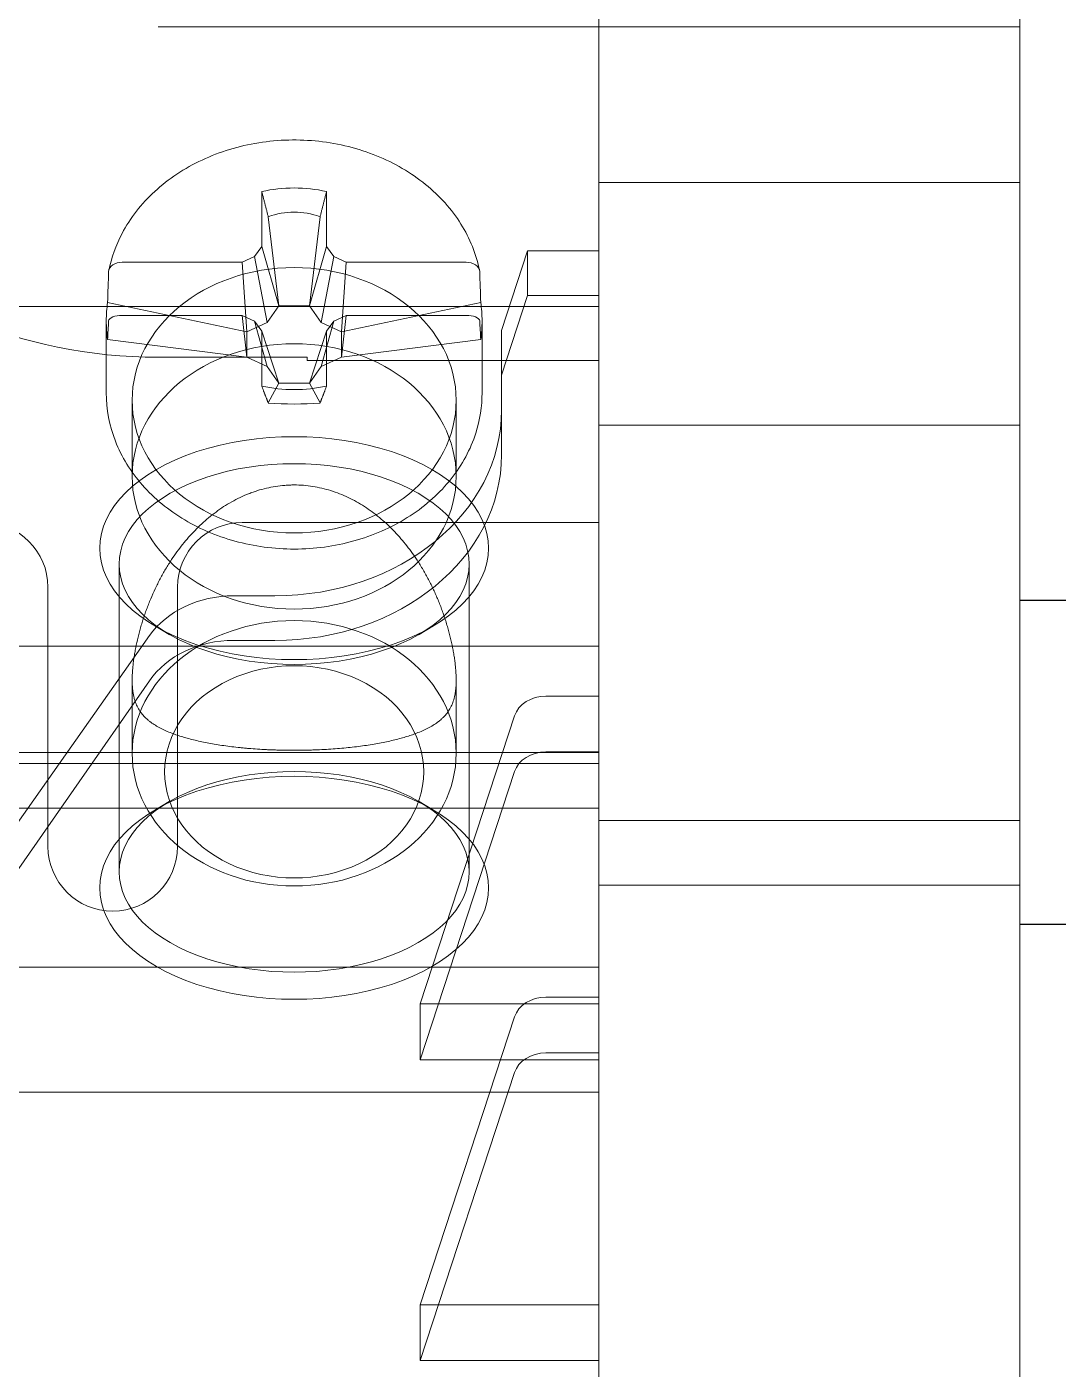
# Model space of a CAD drawing. Header units: millimetres. Extents: x 42151 to 59780, y 37376 to 44547.
# Drawn here: x 47705.78 to 47721.7, y 42990.3 to 43011.02 of the extents above; entities that cross this region are included whole.
import ezdxf

# ---------------------------------------------------------------- set-up
doc = ezdxf.new("R2010")
doc.units = ezdxf.units.MM
doc.set_wipeout_variables(frame=1)
doc.layers.add('! NO PLOT !', color=7, linetype='Continuous', true_color=0xff75dd, plot=False)
doc.layers.add('000-PI-Oprema', color=30, linetype='Continuous', lineweight=5)
doc.layers.add('004-PI-DIN Šina', color=3, linetype='Continuous')

# ---------------------------------------------------------------- blocks, each defined once
blk = doc.blocks.new('*U134')
at = {"layer": '004-PI-DIN Šina'}
blk.add_lwpolyline([(610, -17.5), (610, 17.5), (0, 17.5), (0, -17.5)], close=True, dxfattribs=at)
blk.add_lwpolyline([(0, -12.5), (610, -12.5)], dxfattribs=at)
blk = doc.blocks.new('Shrack distriblock 125A')
blk.add_wipeout([(50953.151, 45336.978), (51024.151, 45336.978), (51024.151, 45240.978), (51017.651, 45240.978), (51017.651, 45241.478), (50959.651, 45241.478), (50959.651, 45240.978), (50953.151, 45240.978), (50953.151, 45241.478)]).dxf.layer = '! NO PLOT !'
at = {"layer": '000-PI-Oprema'}
for p, q in [((51017.651, 45307.148), (51017.651, 45272.808)), ((51017.651, 45307.148), (51017.651, 45272.808)), ((51024.151, 45272.808), (51024.151, 45307.148)), ((51024.151, 45272.808), (51024.151, 45307.148)), ((51017.651, 45286.328), (51010.851, 45286.328)), ((51017.651, 45286.328), (51010.851, 45286.328)), ((51024.151, 45286.328), (51017.651, 45286.328)), ((51024.151, 45286.328), (51017.651, 45286.328)), ((51012.451, 45283.787), (51012.451, 45282.94)), ((51012.451, 45283.787), (51012.451, 45282.94)), ((51013.451, 45282.94), (51013.451, 45283.787)), ((51013.451, 45282.94), (51013.451, 45283.787)), ((51024.151, 45283.928), (51017.651, 45283.928)), ((51024.151, 45283.928), (51017.651, 45283.928)), ((51012.716, 45282.022), (51012.551, 45283.397)), ((51012.716, 45282.022), (51012.551, 45283.397)), ((51013.351, 45283.397), (51013.187, 45282.022)), ((51013.351, 45283.397), (51013.187, 45282.022)), ((51012.341, 45282.785), (51012.151, 45282.695)), ((51012.341, 45282.785), (51012.151, 45282.695)), ((51012.451, 45282.94), (51012.341, 45282.785)), ((51012.451, 45282.94), (51012.341, 45282.785)), ((51012.535, 45281.766), (51012.341, 45282.785)), ((51012.535, 45281.766), (51012.341, 45282.785)), ((51012.716, 45282.022), (51012.451, 45282.94)), ((51012.716, 45282.022), (51012.451, 45282.94)), ((51013.187, 45282.022), (51013.451, 45282.94)), ((51013.187, 45282.022), (51013.451, 45282.94)), ((51013.561, 45282.785), (51013.367, 45281.766)), ((51013.561, 45282.785), (51013.367, 45281.766)), ((51013.561, 45282.785), (51013.451, 45282.94)), ((51013.561, 45282.785), (51013.451, 45282.94)), ((51013.751, 45282.695), (51013.561, 45282.785)), ((51013.751, 45282.695), (51013.561, 45282.785)), ((51016.151, 45281.641), (51016.553, 45282.87)), ((51016.151, 45281.641), (51016.553, 45282.87)), ((51016.553, 45282.87), (51017.651, 45282.87)), ((51016.553, 45282.87), (51016.553, 45282.182)), ((51016.553, 45282.87), (51017.651, 45282.87)), ((51016.553, 45282.87), (51016.553, 45282.182)), ((51012.151, 45282.695), (51010.298, 45282.695)), ((51012.151, 45282.695), (51010.298, 45282.695)), ((51012.222, 45281.618), (51012.151, 45282.695)), ((51012.222, 45281.618), (51012.151, 45282.695)), ((51013.751, 45282.695), (51013.68, 45281.618)), ((51013.751, 45282.695), (51013.68, 45281.618)), ((51015.604, 45282.695), (51013.751, 45282.695)), ((51015.604, 45282.695), (51013.751, 45282.695)), ((51016.151, 45280.953), (51016.553, 45282.182)), ((51016.151, 45280.953), (51016.553, 45282.182)), ((51016.553, 45282.182), (51017.651, 45282.182)), ((51016.553, 45282.182), (51017.651, 45282.182)), ((50959.651, 45282.01), (51017.651, 45282.01)), ((50959.651, 45282.01), (51017.651, 45282.01)), ((51010.072, 45282.072), (51012.222, 45281.618)), ((51010.072, 45282.072), (51012.222, 45281.618)), ((51012.716, 45282.022), (51012.535, 45281.766)), ((51012.716, 45282.022), (51012.535, 45281.766)), ((51012.716, 45282.022), (51013.187, 45282.022)), ((51012.716, 45282.022), (51013.187, 45282.022)), ((51013.367, 45281.766), (51013.187, 45282.022)), ((51013.367, 45281.766), (51013.187, 45282.022)), ((51013.68, 45281.618), (51015.83, 45282.072)), ((51013.68, 45281.618), (51015.83, 45282.072)), ((51010.051, 45280.679), (51010.051, 45281.791)), ((51010.051, 45280.679), (51010.051, 45281.791)), ((51010.298, 45281.875), (51012.151, 45281.875)), ((51010.298, 45281.875), (51012.151, 45281.875)), ((51012.151, 45281.875), (51012.222, 45281.232)), ((51012.151, 45281.875), (51012.341, 45281.785)), ((51012.151, 45281.875), (51012.222, 45281.232)), ((51012.151, 45281.875), (51012.341, 45281.785)), ((51012.535, 45281.766), (51012.222, 45281.618)), ((51012.535, 45281.766), (51012.222, 45281.618)), ((51012.341, 45281.785), (51012.451, 45281.63)), ((51012.341, 45281.785), (51012.535, 45281.084)), ((51012.341, 45281.785), (51012.451, 45281.63)), ((51012.341, 45281.785), (51012.535, 45281.084)), ((51013.367, 45281.084), (51013.561, 45281.785)), ((51013.367, 45281.084), (51013.561, 45281.785)), ((51013.68, 45281.618), (51013.367, 45281.766)), ((51013.68, 45281.618), (51013.367, 45281.766)), ((51013.451, 45281.63), (51013.561, 45281.785)), ((51013.451, 45281.63), (51013.561, 45281.785)), ((51013.561, 45281.785), (51013.751, 45281.875)), ((51013.561, 45281.785), (51013.751, 45281.875)), ((51013.68, 45281.232), (51013.751, 45281.875)), ((51013.68, 45281.232), (51013.751, 45281.875)), ((51013.751, 45281.875), (51015.604, 45281.875)), ((51013.751, 45281.875), (51015.604, 45281.875)), ((51015.851, 45280.679), (51015.851, 45281.791)), ((51015.851, 45280.679), (51015.851, 45281.791)), ((51012.222, 45281.232), (51012.222, 45281.618)), ((51012.222, 45281.232), (51012.222, 45281.618)), ((51012.451, 45281.63), (51012.451, 45280.783)), ((51012.451, 45281.63), (51012.716, 45280.827)), ((51012.451, 45281.63), (51012.451, 45280.783)), ((51012.451, 45281.63), (51012.716, 45280.827)), ((51013.187, 45280.827), (51013.451, 45281.63)), ((51013.187, 45280.827), (51013.451, 45281.63)), ((51013.451, 45280.783), (51013.451, 45281.63)), ((51013.451, 45280.783), (51013.451, 45281.63)), ((51013.68, 45281.618), (51013.68, 45281.232)), ((51013.68, 45281.618), (51013.68, 45281.232)), ((51016.151, 45280.413), (51016.151, 45281.641)), ((51016.151, 45280.413), (51016.151, 45281.641)), ((51012.222, 45281.232), (51010.072, 45281.503)), ((51012.222, 45281.232), (51010.072, 45281.503)), ((51015.83, 45281.503), (51013.68, 45281.232)), ((51015.83, 45281.503), (51013.68, 45281.232)), ((51010.851, 45281.228), (51013.151, 45281.228)), ((51010.851, 45281.228), (51013.151, 45281.228)), ((51012.222, 45281.232), (51012.535, 45281.084)), ((51012.222, 45281.232), (51012.535, 45281.084)), ((51013.151, 45281.228), (51013.151, 45281.178)), ((51013.151, 45281.228), (51013.151, 45281.178)), ((51013.151, 45281.178), (51017.651, 45281.178)), ((51013.151, 45281.178), (51017.651, 45281.178)), ((51013.367, 45281.084), (51013.68, 45281.232)), ((51013.367, 45281.084), (51013.68, 45281.232)), ((51012.535, 45281.084), (51012.716, 45280.827)), ((51012.535, 45281.084), (51012.716, 45280.827)), ((51013.187, 45280.827), (51013.367, 45281.084)), ((51013.187, 45280.827), (51013.367, 45281.084)), ((51012.551, 45280.522), (51012.716, 45280.827)), ((51012.551, 45280.522), (51012.716, 45280.827)), ((51013.187, 45280.827), (51012.716, 45280.827)), ((51013.187, 45280.827), (51012.716, 45280.827)), ((51013.187, 45280.827), (51013.351, 45280.522)), ((51013.187, 45280.827), (51013.351, 45280.522)), ((51010.451, 45280.564), (51010.451, 45279.388)), ((51010.451, 45280.564), (51010.451, 45279.388)), ((51015.451, 45280.564), (51015.451, 45279.388)), ((51015.451, 45280.564), (51015.451, 45279.388)), ((51016.151, 45279.724), (51016.151, 45280.413)), ((51016.151, 45279.724), (51016.151, 45280.413)), ((51024.151, 45280.178), (51017.651, 45280.178)), ((51024.151, 45280.178), (51017.651, 45280.178)), ((51012.151, 45278.678), (51017.651, 45278.678)), ((51012.151, 45278.678), (51017.651, 45278.678)), ((51010.251, 45278.036), (51010.251, 45273.285)), ((51010.251, 45278.036), (51010.251, 45273.285)), ((51015.651, 45278.036), (51015.651, 45273.285)), ((51015.651, 45278.036), (51015.651, 45273.285)), ((51009.151, 45277.678), (51009.151, 45273.678)), ((51009.151, 45277.678), (51009.151, 45273.678)), ((51011.151, 45273.678), (51011.151, 45277.678)), ((51011.151, 45273.678), (51011.151, 45277.678)), ((51012.017, 45277.546), (51012.651, 45277.546)), ((51012.017, 45277.546), (51012.651, 45277.546)), ((51011.023, 45276.951), (51010.809, 45277.077)), ((51011.023, 45276.951), (51010.809, 45277.077)), ((51014.879, 45276.951), (51015.093, 45277.077)), ((51014.879, 45276.951), (51015.093, 45277.077)), ((50959.651, 45276.767), (51017.651, 45276.767)), ((50959.651, 45276.767), (51017.651, 45276.767)), ((51008.235, 45273.409), (51010.718, 45276.931)), ((51008.235, 45273.409), (51010.718, 45276.931)), ((51012.017, 45276.857), (51012.651, 45276.857)), ((51012.017, 45276.857), (51012.651, 45276.857)), ((51008.235, 45272.67), (51010.718, 45276.235)), ((51008.235, 45272.67), (51010.718, 45276.235)), ((51010.451, 45276.245), (51010.451, 45275.115)), ((51010.451, 45276.245), (51010.451, 45275.115)), ((51015.451, 45276.245), (51015.451, 45275.115)), ((51015.451, 45276.245), (51015.451, 45275.115)), ((51017.651, 45275.997), (51016.835, 45275.997)), ((51017.651, 45275.997), (51016.835, 45275.997)), ((51016.352, 45275.693), (51014.897, 45271.246)), ((51016.352, 45275.693), (51014.897, 45271.246)), ((51017.651, 45275.127), (50959.651, 45275.127)), ((51017.651, 45275.127), (50959.651, 45275.127)), ((51010.451, 45275.115), (51010.451, 45275.115)), ((51010.451, 45275.115), (51010.451, 45275.115)), ((51010.451, 45275.115), (51010.451, 45275.115)), ((51010.451, 45275.115), (51010.451, 45275.115)), ((51015.451, 45275.115), (51015.451, 45275.115)), ((51015.451, 45275.115), (51015.451, 45275.115)), ((51015.451, 45275.115), (51015.451, 45275.115)), ((51015.451, 45275.115), (51015.451, 45275.115)), ((51017.651, 45275.137), (51016.835, 45275.137)), ((51017.651, 45275.137), (51016.835, 45275.137)), ((51017.651, 45274.955), (50959.651, 45274.955)), ((51017.651, 45274.955), (50959.651, 45274.955)), ((51016.352, 45274.833), (51014.897, 45270.386)), ((51016.352, 45274.833), (51014.897, 45270.386)), ((50959.651, 45274.266), (51017.651, 45274.266)), ((50959.651, 45274.266), (51017.651, 45274.266)), ((51011.023, 45274.369), (51010.809, 45274.244)), ((51011.023, 45274.369), (51010.809, 45274.244)), ((51014.879, 45274.369), (51015.093, 45274.244)), ((51014.879, 45274.369), (51015.093, 45274.244)), ((51024.151, 45274.078), (51017.651, 45274.078)), ((51024.151, 45274.078), (51017.651, 45274.078)), ((51024.151, 45273.078), (51017.651, 45273.078)), ((51024.151, 45273.078), (51017.651, 45273.078)), ((51017.651, 45271.509), (51017.651, 45272.808)), ((51017.651, 45271.509), (51017.651, 45272.808)), ((51024.151, 45270.21), (51024.151, 45272.808)), ((51024.151, 45270.21), (51024.151, 45272.808)), ((50991.201, 45271.812), (51017.651, 45271.812)), ((50991.201, 45271.812), (51017.651, 45271.812)), ((51017.651, 45271.509), (51017.651, 45271.076)), ((51017.651, 45271.509), (51017.651, 45271.076)), ((51017.651, 45271.246), (51014.897, 45271.246)), ((51014.897, 45271.246), (51014.897, 45270.386)), ((51017.651, 45271.246), (51014.897, 45271.246)), ((51014.897, 45271.246), (51014.897, 45270.386)), ((51016.835, 45271.351), (51017.651, 45271.351)), ((51016.835, 45271.351), (51017.651, 45271.351)), ((51016.352, 45271.047), (51014.897, 45266.6)), ((51016.352, 45271.047), (51014.897, 45266.6)), ((51017.651, 45271.076), (51017.651, 45268.478)), ((51017.651, 45271.076), (51017.651, 45268.478)), ((51014.897, 45270.386), (51017.651, 45270.386)), ((51014.897, 45270.386), (51017.651, 45270.386)), ((51016.835, 45270.491), (51017.651, 45270.491)), ((51016.835, 45270.491), (51017.651, 45270.491)), ((51014.897, 45265.74), (51016.352, 45270.187)), ((51014.897, 45265.74), (51016.352, 45270.187)), ((51024.151, 45269.777), (51024.151, 45270.21)), ((51024.151, 45269.777), (51024.151, 45270.21)), ((51017.651, 45269.884), (50959.651, 45269.884)), ((51017.651, 45269.884), (50959.651, 45269.884)), ((51024.151, 45269.777), (51024.151, 45268.478)), ((51024.151, 45269.777), (51024.151, 45268.478)), ((51017.651, 45268.478), (51017.651, 45265.478)), ((51017.651, 45268.478), (51017.651, 45265.478)), ((51024.151, 45265.478), (51024.151, 45268.478)), ((51024.151, 45265.478), (51024.151, 45268.478)), ((51017.651, 45266.6), (51014.897, 45266.6)), ((51014.897, 45266.6), (51014.897, 45265.74)), ((51017.651, 45266.6), (51014.897, 45266.6)), ((51014.897, 45266.6), (51014.897, 45265.74)), ((51014.897, 45265.74), (51017.651, 45265.74)), ((51014.897, 45265.74), (51017.651, 45265.74))]:
    blk.add_line(p, q, dxfattribs=at)
for centre, radius, start, end in [((51010.851, 45288.928), 7.7, 90, 270), ((51010.851, 45288.928), 7.7, 90, 270), ((51008.151, 45277.678), 1, 0, 90), ((51008.151, 45277.678), 1, 0, 90), ((51012.151, 45277.678), 1, 90, 180), ((51012.151, 45277.678), 1, 90, 180), ((51010.151, 45273.678), 1, 180, 0), ((51010.151, 45273.678), 1, 180, 0)]:
    blk.add_arc(centre, radius, start, end, dxfattribs=at)
for centre, major_axis, ratio, start_param, end_param in [((51012.951, 45282.285), (-1.9, 0), 0.819152, -1.83709, -1.304502), ((51012.951, 45282.285), (-1.9, 0), 0.819152, -1.83709, -1.304502), ((51010.292, 45282.551), (-0.204, -0.007), 0.70453, -1.622504, -0.05384), ((51010.292, 45282.551), (-0.204, -0.007), 0.70453, -1.622504, -0.05384), ((51015.61, 45282.551), (0.204, -0.007), 0.70453, 0.05384, 1.622504), ((51015.61, 45282.551), (0.204, -0.007), 0.70453, 0.05384, 1.622504), ((51012.951, 45280.659), (0, 7.058), 0.410887, 1.409849, 1.45085), ((51012.951, 45280.659), (0, 7.058), 0.410887, 1.409849, 1.45085), ((51012.951, 45280.659), (0, 7.058), 0.410887, -1.45085, -1.409849), ((51012.951, 45280.659), (0, 7.058), 0.410887, -1.45085, -1.409849), ((51012.951, 45282.285), (1.9, 0), 0.819152, -1.83709, -1.304502), ((51012.951, 45282.285), (1.9, 0), 0.819152, -1.83709, -1.304502), ((51012.651, 45280.413), (3.5, 0), 0.819152, -1.570796, 0), ((51012.651, 45280.413), (3.5, 0), 0.819152, -1.570796, 0), ((51012.951, 45278.281), (3, 0), 0.573576, 0, 3.141593), ((51012.951, 45278.281), (3, 0), 0.573576, 0, 3.141593), ((51012.651, 45279.724), (3.5, 0), 0.819152, -1.570796, 0), ((51012.651, 45279.724), (3.5, 0), 0.819152, -1.570796, 0), ((51012.951, 45278.036), (2.7, 0), 0.573576, 0, 3.141593), ((51012.951, 45278.036), (2.7, 0), 0.573576, 0, 3.141593), ((51012.951, 45278.281), (-3, 0), 0.573576, 0, 3.141593), ((51012.951, 45278.281), (-3, 0), 0.573576, 0, 3.141593), ((51012.951, 45278.036), (-2.7, 0), 0.573576, 0, 3.141593), ((51012.951, 45278.036), (-2.7, 0), 0.573576, 0, 3.141593), ((51012.951, 45273.039), (3, 0), 0.573576, 0, 3.141593), ((51012.951, 45273.039), (3, 0), 0.573576, 0, 3.141593), ((51012.951, 45273.285), (2.7, 0), 0.573576, 0, 3.141593), ((51012.951, 45273.285), (2.7, 0), 0.573576, 0, 3.141593), ((51012.951, 45273.285), (-2.7, 0), 0.573576, 0, 3.141593), ((51012.951, 45273.285), (-2.7, 0), 0.573576, 0, 3.141593), ((51012.951, 45273.039), (-3, 0), 0.573576, 0, 3.141593), ((51012.951, 45273.039), (-3, 0), 0.573576, 0, 3.141593)]:
    blk.add_ellipse(centre, major_axis=major_axis, ratio=ratio, start_param=start_param, end_param=end_param, dxfattribs=at)
at = {"layer": '000-PI-Oprema', "extrusion": (0, 0, -1)}
for centre, major_axis, ratio, start_param, end_param in [((51012.951, 45281.379), (0, -2.09), 0.736297, 2.878619, 3.404567), ((51012.951, 45281.379), (0, -2.09), 0.736297, 2.878619, 3.404567), ((51012.951, 45280.659), (0, 11.809), 0.245576, -1.45085, -1.409849), ((51012.951, 45280.659), (0, 11.809), 0.245576, -1.45085, -1.409849), ((51012.951, 45280.564), (-2.5, 0), 0.819152, -1.570796, 1.570796), ((51012.951, 45280.564), (-2.5, 0), 0.819152, -1.570796, 1.570796), ((51012.951, 45280.564), (2.5, 0), 0.819152, -1.570796, 1.570796), ((51012.951, 45280.564), (2.5, 0), 0.819152, -1.570796, 1.570796), ((51012.951, 45280.659), (0, 11.809), 0.245576, 1.409849, 1.45085), ((51012.951, 45280.659), (0, 11.809), 0.245576, 1.409849, 1.45085), ((51012.951, 45281.302), (-2.744, 1.231), 0.761539, -0.329093, -0.209146), ((51012.951, 45281.302), (-2.744, 1.231), 0.761539, -0.329093, -0.209146), ((51012.951, 45281.302), (-2.744, -1.231), 0.761539, 3.350739, 3.470685), ((51012.951, 45281.302), (-2.744, -1.231), 0.761539, 3.350739, 3.470685), ((51012.951, 45281.302), (-2.744, 1.231), 0.761539, -0.449039, -0.329093), ((51012.951, 45281.302), (-2.744, 1.231), 0.761539, -0.449039, -0.329093), ((51010.292, 45281.789), (0.204, 0.003), 0.4213, -3.107899, -1.539235), ((51010.292, 45281.789), (0.204, 0.003), 0.4213, -3.107899, -1.539235), ((51015.61, 45281.789), (-0.204, 0.003), 0.4213, -4.74395, -3.175286), ((51015.61, 45281.789), (-0.204, 0.003), 0.4213, -4.74395, -3.175286), ((51012.951, 45281.302), (-2.744, -1.231), 0.761539, -2.8125, -2.692553), ((51012.951, 45281.302), (-2.744, -1.231), 0.761539, -2.8125, -2.692553), ((51012.951, 45279.388), (-2.5, 0), 0.819152, -1.570796, 1.570796), ((51012.951, 45279.388), (-2.5, 0), 0.819152, -1.570796, 1.570796), ((51012.951, 45279.388), (2.5, 0), 0.819152, -1.570796, 1.570796), ((51012.951, 45279.388), (2.5, 0), 0.819152, -1.570796, 1.570796), ((51012.951, 45280.97), (-1.539, 0), 0.301619, -1.83377, -1.307822), ((51012.951, 45280.97), (-1.539, 0), 0.301619, -1.83377, -1.307822), ((51012.017, 45276.317), (1.5, 0), 0.819152, -2.617994, -1.570796), ((51012.017, 45276.317), (1.5, 0), 0.819152, -2.617994, -1.570796), ((51012.951, 45275.115), (-2.5, 0), 0.819152, 0, 1.570796), ((51012.951, 45275.115), (-2.5, 0), 0.819152, 0, 1.570796), ((51012.951, 45275.115), (2.5, 0), 0.819152, -1.570796, 0), ((51012.951, 45275.115), (2.5, 0), 0.819152, -1.570796, 0), ((51012.017, 45275.614), (1.5, 0), 0.829164, -2.617994, -1.570796), ((51012.017, 45275.614), (1.5, 0), 0.829164, -2.617994, -1.570796), ((51012.951, 45274.829), (-2, 0), 0.819152, 0, 3.141593), ((51012.951, 45274.829), (-2, 0), 0.819152, 0, 3.141593), ((51016.835, 45275.587), (-0.5, 0), 0.819152, 0.261799, 1.570796), ((51016.835, 45275.587), (-0.5, 0), 0.819152, 0.261799, 1.570796), ((51012.951, 45275.115), (-2.5, 0), 0.819152, -1.570796, 0), ((51012.951, 45275.115), (-2.5, 0), 0.819152, -1.570796, 0), ((51012.951, 45275.115), (2.5, 0), 0.819152, 0, 1.570796), ((51012.951, 45275.115), (2.5, 0), 0.819152, 0, 1.570796), ((51016.835, 45274.727), (-0.5, 0), 0.819152, 0.261799, 1.570796), ((51016.835, 45274.727), (-0.5, 0), 0.819152, 0.261799, 1.570796), ((51012.951, 45274.829), (2, 0), 0.819152, 0, 3.141593), ((51012.951, 45274.829), (2, 0), 0.819152, 0, 3.141593), ((51016.835, 45270.941), (-0.5, 0), 0.819152, 0.261799, 1.570796), ((51016.835, 45270.941), (-0.5, 0), 0.819152, 0.261799, 1.570796), ((51016.835, 45270.081), (-0.5, 0), 0.819152, 0.261799, 1.570796), ((51016.835, 45270.081), (-0.5, 0), 0.819152, 0.261799, 1.570796)]:
    blk.add_ellipse(centre, major_axis=major_axis, ratio=ratio, start_param=start_param, end_param=end_param, dxfattribs=at)
at = {"layer": '000-PI-Oprema'}
for points, knots in [([(51015.812, 45282.567), (51015.761, 45282.818), (51015.664, 45283.061), (51015.382, 45283.512), (51015.196, 45283.719), (51014.755, 45284.077), (51014.499, 45284.226), (51013.942, 45284.452), (51013.641, 45284.527), (51013.024, 45284.595), (51012.709, 45284.588), (51012.098, 45284.49), (51011.802, 45284.4), (51011.258, 45284.146), (51011.01, 45283.982), (51010.592, 45283.598), (51010.42, 45283.377), (51010.199, 45282.956), (51010.13, 45282.764), (51010.09, 45282.567)], [0.162405, 0.162405, 0.162405, 0.162405, 0.4733, 0.4733, 0.789855, 0.789855, 1.112049, 1.112049, 1.43711, 1.43711, 1.763061, 1.763061, 2.088939, 2.088939, 2.413664, 2.413664, 2.734966, 2.734966, 2.979187, 2.979187, 2.979187, 2.979187]), ([(51015.812, 45282.567), (51015.761, 45282.818), (51015.664, 45283.061), (51015.382, 45283.512), (51015.196, 45283.719), (51014.755, 45284.077), (51014.499, 45284.226), (51013.942, 45284.452), (51013.641, 45284.527), (51013.024, 45284.595), (51012.709, 45284.588), (51012.098, 45284.49), (51011.802, 45284.4), (51011.258, 45284.146), (51011.01, 45283.982), (51010.592, 45283.598), (51010.42, 45283.377), (51010.199, 45282.956), (51010.13, 45282.764), (51010.09, 45282.567)], [0.162405, 0.162405, 0.162405, 0.162405, 0.4733, 0.4733, 0.789855, 0.789855, 1.112049, 1.112049, 1.43711, 1.43711, 1.763061, 1.763061, 2.088939, 2.088939, 2.413664, 2.413664, 2.734966, 2.734966, 2.979187, 2.979187, 2.979187, 2.979187]), ([(51010.051, 45280.679), (51010.051, 45280.425), (51010.1, 45280.172), (51010.288, 45279.689), (51010.429, 45279.46), (51010.791, 45279.048), (51011.013, 45278.866), (51011.515, 45278.567), (51011.797, 45278.451), (51012.39, 45278.299), (51012.701, 45278.262), (51013.323, 45278.273), (51013.634, 45278.321), (51014.22, 45278.495), (51014.497, 45278.621), (51014.988, 45278.942), (51015.202, 45279.135), (51015.544, 45279.568), (51015.674, 45279.807), (51015.818, 45280.26), (51015.851, 45280.47), (51015.851, 45280.679)], [3.141593, 3.141593, 3.141593, 3.141593, 3.451487, 3.451487, 3.764712, 3.764712, 4.084243, 4.084243, 4.408137, 4.408137, 4.733785, 4.733785, 5.059799, 5.059799, 5.385318, 5.385318, 5.708784, 5.708784, 6.027392, 6.027392, 6.283185, 6.283185, 6.283185, 6.283185]), ([(51010.051, 45280.679), (51010.051, 45280.425), (51010.1, 45280.172), (51010.288, 45279.689), (51010.429, 45279.46), (51010.791, 45279.048), (51011.013, 45278.866), (51011.515, 45278.567), (51011.797, 45278.451), (51012.39, 45278.299), (51012.701, 45278.262), (51013.323, 45278.273), (51013.634, 45278.321), (51014.22, 45278.495), (51014.497, 45278.621), (51014.988, 45278.942), (51015.202, 45279.135), (51015.544, 45279.568), (51015.674, 45279.807), (51015.818, 45280.26), (51015.851, 45280.47), (51015.851, 45280.679)], [3.141593, 3.141593, 3.141593, 3.141593, 3.451487, 3.451487, 3.764712, 3.764712, 4.084243, 4.084243, 4.408137, 4.408137, 4.733785, 4.733785, 5.059799, 5.059799, 5.385318, 5.385318, 5.708784, 5.708784, 6.027392, 6.027392, 6.283185, 6.283185, 6.283185, 6.283185]), ([(51012.951, 45275.161), (51012.927, 45275.161), (51012.903, 45275.161), (51012.879, 45275.161), (51012.855, 45275.161), (51012.831, 45275.162), (51012.807, 45275.162), (51012.783, 45275.163), (51012.759, 45275.163), (51012.736, 45275.164), (51012.712, 45275.164), (51012.688, 45275.165), (51012.664, 45275.166), (51012.641, 45275.167), (51012.617, 45275.167), (51012.594, 45275.168), (51012.57, 45275.169), (51012.547, 45275.17), (51012.523, 45275.172), (51012.477, 45275.174), (51012.43, 45275.177), (51012.385, 45275.18), (51012.339, 45275.183), (51012.293, 45275.186), (51012.249, 45275.19), (51012.227, 45275.192), (51012.205, 45275.194), (51012.183, 45275.196), (51012.161, 45275.198), (51012.139, 45275.2), (51012.117, 45275.203), (51012.074, 45275.207), (51012.031, 45275.212), (51011.99, 45275.217), (51011.948, 45275.222), (51011.907, 45275.228), (51011.866, 45275.233), (51011.826, 45275.239), (51011.786, 45275.245), (51011.748, 45275.252), (51011.709, 45275.258), (51011.671, 45275.264), (51011.634, 45275.271), (51011.561, 45275.285), (51011.491, 45275.3), (51011.424, 45275.316), (51011.39, 45275.324), (51011.358, 45275.332), (51011.326, 45275.341), (51011.294, 45275.349), (51011.263, 45275.358), (51011.233, 45275.367), (51011.203, 45275.376), (51011.174, 45275.386), (51011.145, 45275.395), (51011.117, 45275.405), (51011.09, 45275.415), (51011.063, 45275.425), (51011.031, 45275.437), (51011.001, 45275.45), (51010.971, 45275.463), (51010.942, 45275.476), (51010.914, 45275.489), (51010.887, 45275.503), (51010.86, 45275.517), (51010.834, 45275.532), (51010.81, 45275.547), (51010.785, 45275.562), (51010.761, 45275.578), (51010.739, 45275.594), (51010.728, 45275.602), (51010.717, 45275.611), (51010.706, 45275.619), (51010.696, 45275.628), (51010.685, 45275.637), (51010.675, 45275.646), (51010.665, 45275.655), (51010.656, 45275.664), (51010.646, 45275.674), (51010.637, 45275.683), (51010.628, 45275.693), (51010.619, 45275.703), (51010.61, 45275.713), (51010.602, 45275.723), (51010.593, 45275.734), (51010.585, 45275.744), (51010.577, 45275.755), (51010.57, 45275.767), (51010.562, 45275.778), (51010.555, 45275.79), (51010.548, 45275.802), (51010.541, 45275.814), (51010.534, 45275.827), (51010.528, 45275.84), (51010.522, 45275.852), (51010.516, 45275.865), (51010.511, 45275.878), (51010.505, 45275.891), (51010.5, 45275.905), (51010.496, 45275.919), (51010.491, 45275.933), (51010.487, 45275.948), (51010.483, 45275.963), (51010.479, 45275.979), (51010.475, 45275.995), (51010.472, 45276.011), (51010.468, 45276.028), (51010.465, 45276.045), (51010.463, 45276.063), (51010.46, 45276.081), (51010.458, 45276.1), (51010.456, 45276.119), (51010.455, 45276.139), (51010.453, 45276.159), (51010.452, 45276.18), (51010.452, 45276.19), (51010.452, 45276.201), (51010.451, 45276.211), (51010.451, 45276.222), (51010.451, 45276.233), (51010.451, 45276.244), (51010.451, 45276.266), (51010.451, 45276.289), (51010.452, 45276.312), (51010.453, 45276.324), (51010.453, 45276.335), (51010.454, 45276.347), (51010.455, 45276.359), (51010.455, 45276.371), (51010.456, 45276.383), (51010.458, 45276.407), (51010.46, 45276.432), (51010.462, 45276.457), (51010.465, 45276.482), (51010.468, 45276.507), (51010.471, 45276.532), (51010.474, 45276.558), (51010.478, 45276.583), (51010.482, 45276.609), (51010.486, 45276.635), (51010.49, 45276.661), (51010.495, 45276.687), (51010.5, 45276.713), (51010.505, 45276.739), (51010.51, 45276.765), (51010.515, 45276.791), (51010.521, 45276.817), (51010.527, 45276.843), (51010.533, 45276.871), (51010.54, 45276.899), (51010.547, 45276.927), (51010.554, 45276.954), (51010.561, 45276.982), (51010.569, 45277.009), (51010.576, 45277.037), (51010.584, 45277.064), (51010.592, 45277.092), (51010.6, 45277.119), (51010.609, 45277.147), (51010.618, 45277.174), (51010.626, 45277.201), (51010.635, 45277.229), (51010.645, 45277.256), (51010.654, 45277.283), (51010.664, 45277.31), (51010.674, 45277.337), (51010.684, 45277.364), (51010.694, 45277.391), (51010.705, 45277.418), (51010.715, 45277.445), (51010.726, 45277.471), (51010.737, 45277.498), (51010.759, 45277.551), (51010.783, 45277.603), (51010.807, 45277.655), (51010.832, 45277.707), (51010.858, 45277.759), (51010.884, 45277.809), (51010.898, 45277.835), (51010.912, 45277.86), (51010.926, 45277.885), (51010.94, 45277.91), (51010.954, 45277.934), (51010.968, 45277.959), (51010.998, 45278.008), (51011.028, 45278.057), (51011.06, 45278.105), (51011.087, 45278.145), (51011.114, 45278.185), (51011.142, 45278.224), (51011.171, 45278.263), (51011.2, 45278.301), (51011.23, 45278.339), (51011.26, 45278.376), (51011.291, 45278.413), (51011.323, 45278.449), (51011.354, 45278.486), (51011.387, 45278.521), (51011.421, 45278.555), (51011.488, 45278.624), (51011.558, 45278.69), (51011.631, 45278.751), (51011.668, 45278.781), (51011.706, 45278.811), (51011.745, 45278.839), (51011.783, 45278.868), (51011.823, 45278.895), (51011.863, 45278.922), (51011.904, 45278.948), (51011.945, 45278.973), (51011.987, 45278.996), (51012.029, 45279.02), (51012.072, 45279.042), (51012.116, 45279.063), (51012.159, 45279.084), (51012.203, 45279.103), (51012.248, 45279.121), (51012.27, 45279.13), (51012.293, 45279.138), (51012.316, 45279.146), (51012.338, 45279.154), (51012.361, 45279.162), (51012.384, 45279.169), (51012.429, 45279.183), (51012.476, 45279.196), (51012.523, 45279.207), (51012.569, 45279.218), (51012.617, 45279.227), (51012.664, 45279.234), (51012.712, 45279.242), (51012.759, 45279.247), (51012.807, 45279.251), (51012.831, 45279.253), (51012.855, 45279.254), (51012.879, 45279.255), (51012.903, 45279.256), (51012.927, 45279.257), (51012.951, 45279.257)], [0, 0, 0, 0, 0.071888, 0.071888, 0.071888, 0.14386, 0.14386, 0.14386, 0.215863, 0.215863, 0.215863, 0.287842, 0.287842, 0.287842, 0.359741, 0.359741, 0.359741, 0.431621, 0.431621, 0.431621, 0.575626, 0.575626, 0.575626, 0.719663, 0.719663, 0.719663, 0.791565, 0.791565, 0.791565, 0.86345, 0.86345, 0.86345, 1.00754, 1.00754, 1.00754, 1.151908, 1.151908, 1.151908, 1.296294, 1.296294, 1.296294, 1.440361, 1.440361, 1.440361, 1.728314, 1.728314, 1.728314, 1.872779, 1.872779, 1.872779, 2.017446, 2.017446, 2.017446, 2.162158, 2.162158, 2.162158, 2.306719, 2.306719, 2.306719, 2.479472, 2.479472, 2.479472, 2.651896, 2.651896, 2.651896, 2.824736, 2.824736, 2.824736, 2.997728, 2.997728, 2.997728, 3.084202, 3.084202, 3.084202, 3.170626, 3.170626, 3.170626, 3.25698, 3.25698, 3.25698, 3.343248, 3.343248, 3.343248, 3.429419, 3.429419, 3.429419, 3.515646, 3.515646, 3.515646, 3.602158, 3.602158, 3.602158, 3.68876, 3.68876, 3.68876, 3.770061, 3.770061, 3.770061, 3.851224, 3.851224, 3.851224, 3.932233, 3.932233, 3.932233, 4.013147, 4.013147, 4.013147, 4.094186, 4.094186, 4.094186, 4.175202, 4.175202, 4.175202, 4.256159, 4.256159, 4.256159, 4.296679, 4.296679, 4.296679, 4.337184, 4.337184, 4.337184, 4.41813, 4.41813, 4.41813, 4.45864, 4.45864, 4.45864, 4.499142, 4.499142, 4.499142, 4.58008, 4.58008, 4.58008, 4.661113, 4.661113, 4.661113, 4.742093, 4.742093, 4.742093, 4.823033, 4.823033, 4.823033, 4.904081, 4.904081, 4.904081, 4.985206, 4.985206, 4.985206, 5.071356, 5.071356, 5.071356, 5.15734, 5.15734, 5.15734, 5.243338, 5.243338, 5.243338, 5.329432, 5.329432, 5.329432, 5.415618, 5.415618, 5.415618, 5.501886, 5.501886, 5.501886, 5.588218, 5.588218, 5.588218, 5.674589, 5.674589, 5.674589, 5.847312, 5.847312, 5.847312, 6.019742, 6.019742, 6.019742, 6.105738, 6.105738, 6.105738, 6.191817, 6.191817, 6.191817, 6.36458, 6.36458, 6.36458, 6.509557, 6.509557, 6.509557, 6.654631, 6.654631, 6.654631, 6.799616, 6.799616, 6.799616, 6.944361, 6.944361, 6.944361, 7.232781, 7.232781, 7.232781, 7.377104, 7.377104, 7.377104, 7.522022, 7.522022, 7.522022, 7.667128, 7.667128, 7.667128, 7.812077, 7.812077, 7.812077, 7.95661, 7.95661, 7.95661, 8.028668, 8.028668, 8.028668, 8.100624, 8.100624, 8.100624, 8.244804, 8.244804, 8.244804, 8.38905, 8.38905, 8.38905, 8.533024, 8.533024, 8.533024, 8.605069, 8.605069, 8.605069, 8.677165, 8.677165, 8.677165, 8.677165]), ([(51012.951, 45275.161), (51012.927, 45275.161), (51012.903, 45275.161), (51012.879, 45275.161), (51012.855, 45275.161), (51012.831, 45275.162), (51012.807, 45275.162), (51012.783, 45275.163), (51012.759, 45275.163), (51012.736, 45275.164), (51012.712, 45275.164), (51012.688, 45275.165), (51012.664, 45275.166), (51012.641, 45275.167), (51012.617, 45275.167), (51012.594, 45275.168), (51012.57, 45275.169), (51012.547, 45275.17), (51012.523, 45275.172), (51012.477, 45275.174), (51012.43, 45275.177), (51012.385, 45275.18), (51012.339, 45275.183), (51012.293, 45275.186), (51012.249, 45275.19), (51012.227, 45275.192), (51012.205, 45275.194), (51012.183, 45275.196), (51012.161, 45275.198), (51012.139, 45275.2), (51012.117, 45275.203), (51012.074, 45275.207), (51012.031, 45275.212), (51011.99, 45275.217), (51011.948, 45275.222), (51011.907, 45275.228), (51011.866, 45275.233), (51011.826, 45275.239), (51011.786, 45275.245), (51011.748, 45275.252), (51011.709, 45275.258), (51011.671, 45275.264), (51011.634, 45275.271), (51011.561, 45275.285), (51011.491, 45275.3), (51011.424, 45275.316), (51011.39, 45275.324), (51011.358, 45275.332), (51011.326, 45275.341), (51011.294, 45275.349), (51011.263, 45275.358), (51011.233, 45275.367), (51011.203, 45275.376), (51011.174, 45275.386), (51011.145, 45275.395), (51011.117, 45275.405), (51011.09, 45275.415), (51011.063, 45275.425), (51011.031, 45275.437), (51011.001, 45275.45), (51010.971, 45275.463), (51010.942, 45275.476), (51010.914, 45275.489), (51010.887, 45275.503), (51010.86, 45275.517), (51010.834, 45275.532), (51010.81, 45275.547), (51010.785, 45275.562), (51010.761, 45275.578), (51010.739, 45275.594), (51010.728, 45275.602), (51010.717, 45275.611), (51010.706, 45275.619), (51010.696, 45275.628), (51010.685, 45275.637), (51010.675, 45275.646), (51010.665, 45275.655), (51010.656, 45275.664), (51010.646, 45275.674), (51010.637, 45275.683), (51010.628, 45275.693), (51010.619, 45275.703), (51010.61, 45275.713), (51010.602, 45275.723), (51010.593, 45275.734), (51010.585, 45275.744), (51010.577, 45275.755), (51010.57, 45275.767), (51010.562, 45275.778), (51010.555, 45275.79), (51010.548, 45275.802), (51010.541, 45275.814), (51010.534, 45275.827), (51010.528, 45275.84), (51010.522, 45275.852), (51010.516, 45275.865), (51010.511, 45275.878), (51010.505, 45275.891), (51010.5, 45275.905), (51010.496, 45275.919), (51010.491, 45275.933), (51010.487, 45275.948), (51010.483, 45275.963), (51010.479, 45275.979), (51010.475, 45275.995), (51010.472, 45276.011), (51010.468, 45276.028), (51010.465, 45276.045), (51010.463, 45276.063), (51010.46, 45276.081), (51010.458, 45276.1), (51010.456, 45276.119), (51010.455, 45276.139), (51010.453, 45276.159), (51010.452, 45276.18), (51010.452, 45276.19), (51010.452, 45276.201), (51010.451, 45276.211), (51010.451, 45276.222), (51010.451, 45276.233), (51010.451, 45276.244), (51010.451, 45276.266), (51010.451, 45276.289), (51010.452, 45276.312), (51010.453, 45276.324), (51010.453, 45276.335), (51010.454, 45276.347), (51010.455, 45276.359), (51010.455, 45276.371), (51010.456, 45276.383), (51010.458, 45276.407), (51010.46, 45276.432), (51010.462, 45276.457), (51010.465, 45276.482), (51010.468, 45276.507), (51010.471, 45276.532), (51010.474, 45276.558), (51010.478, 45276.583), (51010.482, 45276.609), (51010.486, 45276.635), (51010.49, 45276.661), (51010.495, 45276.687), (51010.5, 45276.713), (51010.505, 45276.739), (51010.51, 45276.765), (51010.515, 45276.791), (51010.521, 45276.817), (51010.527, 45276.843), (51010.533, 45276.871), (51010.54, 45276.899), (51010.547, 45276.927), (51010.554, 45276.954), (51010.561, 45276.982), (51010.569, 45277.009), (51010.576, 45277.037), (51010.584, 45277.064), (51010.592, 45277.092), (51010.6, 45277.119), (51010.609, 45277.147), (51010.618, 45277.174), (51010.626, 45277.201), (51010.635, 45277.229), (51010.645, 45277.256), (51010.654, 45277.283), (51010.664, 45277.31), (51010.674, 45277.337), (51010.684, 45277.364), (51010.694, 45277.391), (51010.705, 45277.418), (51010.715, 45277.445), (51010.726, 45277.471), (51010.737, 45277.498), (51010.759, 45277.551), (51010.783, 45277.603), (51010.807, 45277.655), (51010.832, 45277.707), (51010.858, 45277.759), (51010.884, 45277.809), (51010.898, 45277.835), (51010.912, 45277.86), (51010.926, 45277.885), (51010.94, 45277.91), (51010.954, 45277.934), (51010.968, 45277.959), (51010.998, 45278.008), (51011.028, 45278.057), (51011.06, 45278.105), (51011.087, 45278.145), (51011.114, 45278.185), (51011.142, 45278.224), (51011.171, 45278.263), (51011.2, 45278.301), (51011.23, 45278.339), (51011.26, 45278.376), (51011.291, 45278.413), (51011.323, 45278.449), (51011.354, 45278.486), (51011.387, 45278.521), (51011.421, 45278.555), (51011.488, 45278.624), (51011.558, 45278.69), (51011.631, 45278.751), (51011.668, 45278.781), (51011.706, 45278.811), (51011.745, 45278.839), (51011.783, 45278.868), (51011.823, 45278.895), (51011.863, 45278.922), (51011.904, 45278.948), (51011.945, 45278.973), (51011.987, 45278.996), (51012.029, 45279.02), (51012.072, 45279.042), (51012.116, 45279.063), (51012.159, 45279.084), (51012.203, 45279.103), (51012.248, 45279.121), (51012.27, 45279.13), (51012.293, 45279.138), (51012.316, 45279.146), (51012.338, 45279.154), (51012.361, 45279.162), (51012.384, 45279.169), (51012.429, 45279.183), (51012.476, 45279.196), (51012.523, 45279.207), (51012.569, 45279.218), (51012.617, 45279.227), (51012.664, 45279.234), (51012.712, 45279.242), (51012.759, 45279.247), (51012.807, 45279.251), (51012.831, 45279.253), (51012.855, 45279.254), (51012.879, 45279.255), (51012.903, 45279.256), (51012.927, 45279.257), (51012.951, 45279.257)], [0, 0, 0, 0, 0.071888, 0.071888, 0.071888, 0.14386, 0.14386, 0.14386, 0.215863, 0.215863, 0.215863, 0.287842, 0.287842, 0.287842, 0.359741, 0.359741, 0.359741, 0.431621, 0.431621, 0.431621, 0.575626, 0.575626, 0.575626, 0.719663, 0.719663, 0.719663, 0.791565, 0.791565, 0.791565, 0.86345, 0.86345, 0.86345, 1.00754, 1.00754, 1.00754, 1.151908, 1.151908, 1.151908, 1.296294, 1.296294, 1.296294, 1.440361, 1.440361, 1.440361, 1.728314, 1.728314, 1.728314, 1.872779, 1.872779, 1.872779, 2.017446, 2.017446, 2.017446, 2.162158, 2.162158, 2.162158, 2.306719, 2.306719, 2.306719, 2.479472, 2.479472, 2.479472, 2.651896, 2.651896, 2.651896, 2.824736, 2.824736, 2.824736, 2.997728, 2.997728, 2.997728, 3.084202, 3.084202, 3.084202, 3.170626, 3.170626, 3.170626, 3.25698, 3.25698, 3.25698, 3.343248, 3.343248, 3.343248, 3.429419, 3.429419, 3.429419, 3.515646, 3.515646, 3.515646, 3.602158, 3.602158, 3.602158, 3.68876, 3.68876, 3.68876, 3.770061, 3.770061, 3.770061, 3.851224, 3.851224, 3.851224, 3.932233, 3.932233, 3.932233, 4.013147, 4.013147, 4.013147, 4.094186, 4.094186, 4.094186, 4.175202, 4.175202, 4.175202, 4.256159, 4.256159, 4.256159, 4.296679, 4.296679, 4.296679, 4.337184, 4.337184, 4.337184, 4.41813, 4.41813, 4.41813, 4.45864, 4.45864, 4.45864, 4.499142, 4.499142, 4.499142, 4.58008, 4.58008, 4.58008, 4.661113, 4.661113, 4.661113, 4.742093, 4.742093, 4.742093, 4.823033, 4.823033, 4.823033, 4.904081, 4.904081, 4.904081, 4.985206, 4.985206, 4.985206, 5.071356, 5.071356, 5.071356, 5.15734, 5.15734, 5.15734, 5.243338, 5.243338, 5.243338, 5.329432, 5.329432, 5.329432, 5.415618, 5.415618, 5.415618, 5.501886, 5.501886, 5.501886, 5.588218, 5.588218, 5.588218, 5.674589, 5.674589, 5.674589, 5.847312, 5.847312, 5.847312, 6.019742, 6.019742, 6.019742, 6.105738, 6.105738, 6.105738, 6.191817, 6.191817, 6.191817, 6.36458, 6.36458, 6.36458, 6.509557, 6.509557, 6.509557, 6.654631, 6.654631, 6.654631, 6.799616, 6.799616, 6.799616, 6.944361, 6.944361, 6.944361, 7.232781, 7.232781, 7.232781, 7.377104, 7.377104, 7.377104, 7.522022, 7.522022, 7.522022, 7.667128, 7.667128, 7.667128, 7.812077, 7.812077, 7.812077, 7.95661, 7.95661, 7.95661, 8.028668, 8.028668, 8.028668, 8.100624, 8.100624, 8.100624, 8.244804, 8.244804, 8.244804, 8.38905, 8.38905, 8.38905, 8.533024, 8.533024, 8.533024, 8.605069, 8.605069, 8.605069, 8.677165, 8.677165, 8.677165, 8.677165]), ([(51012.951, 45279.257), (51013.047, 45279.257), (51013.143, 45279.249), (51013.237, 45279.235), (51013.285, 45279.227), (51013.332, 45279.218), (51013.378, 45279.207), (51013.425, 45279.196), (51013.471, 45279.183), (51013.517, 45279.169), (51013.562, 45279.155), (51013.608, 45279.139), (51013.652, 45279.121), (51013.697, 45279.104), (51013.741, 45279.085), (51013.784, 45279.064), (51013.871, 45279.023), (51013.954, 45278.976), (51014.035, 45278.924), (51014.075, 45278.898), (51014.114, 45278.871), (51014.153, 45278.843), (51014.191, 45278.814), (51014.229, 45278.785), (51014.266, 45278.754), (51014.303, 45278.724), (51014.339, 45278.692), (51014.375, 45278.66), (51014.41, 45278.627), (51014.444, 45278.593), (51014.478, 45278.559), (51014.511, 45278.525), (51014.544, 45278.49), (51014.576, 45278.454), (51014.607, 45278.418), (51014.638, 45278.381), (51014.668, 45278.344), (51014.698, 45278.307), (51014.727, 45278.269), (51014.755, 45278.23), (51014.783, 45278.192), (51014.811, 45278.152), (51014.837, 45278.112), (51014.869, 45278.064), (51014.9, 45278.016), (51014.929, 45277.966), (51014.959, 45277.916), (51014.987, 45277.866), (51015.015, 45277.815), (51015.042, 45277.764), (51015.068, 45277.712), (51015.092, 45277.66), (51015.117, 45277.608), (51015.141, 45277.555), (51015.163, 45277.502), (51015.174, 45277.475), (51015.185, 45277.449), (51015.196, 45277.422), (51015.207, 45277.395), (51015.217, 45277.368), (51015.227, 45277.341), (51015.237, 45277.314), (51015.247, 45277.287), (51015.256, 45277.26), (51015.265, 45277.233), (51015.274, 45277.205), (51015.283, 45277.178), (51015.292, 45277.15), (51015.301, 45277.123), (51015.309, 45277.095), (51015.317, 45277.068), (51015.325, 45277.04), (51015.333, 45277.012), (51015.34, 45276.984), (51015.348, 45276.956), (51015.355, 45276.929), (51015.362, 45276.901), (51015.368, 45276.873), (51015.375, 45276.845), (51015.381, 45276.819), (51015.386, 45276.793), (51015.392, 45276.767), (51015.397, 45276.741), (51015.402, 45276.715), (51015.407, 45276.689), (51015.411, 45276.663), (51015.416, 45276.637), (51015.42, 45276.611), (51015.424, 45276.585), (51015.427, 45276.56), (51015.431, 45276.534), (51015.434, 45276.509), (51015.437, 45276.484), (51015.439, 45276.459), (51015.442, 45276.434), (51015.444, 45276.409), (51015.446, 45276.385), (51015.447, 45276.373), (51015.447, 45276.361), (51015.448, 45276.349), (51015.449, 45276.337), (51015.449, 45276.325), (51015.45, 45276.314), (51015.451, 45276.291), (51015.451, 45276.268), (51015.451, 45276.246), (51015.451, 45276.235), (51015.451, 45276.224), (51015.451, 45276.213), (51015.45, 45276.202), (51015.45, 45276.192), (51015.45, 45276.181), (51015.449, 45276.16), (51015.448, 45276.14), (51015.446, 45276.121), (51015.444, 45276.102), (51015.442, 45276.083), (51015.44, 45276.065), (51015.437, 45276.047), (51015.434, 45276.029), (51015.431, 45276.013), (51015.424, 45275.979), (51015.416, 45275.949), (51015.407, 45275.92), (51015.402, 45275.906), (51015.397, 45275.892), (51015.392, 45275.879), (51015.386, 45275.866), (51015.381, 45275.853), (51015.375, 45275.841), (51015.369, 45275.828), (51015.362, 45275.815), (51015.355, 45275.803), (51015.348, 45275.791), (51015.341, 45275.779), (51015.333, 45275.768), (51015.326, 45275.757), (51015.318, 45275.746), (51015.31, 45275.735), (51015.301, 45275.724), (51015.293, 45275.714), (51015.284, 45275.704), (51015.275, 45275.694), (51015.266, 45275.684), (51015.257, 45275.674), (51015.247, 45275.665), (51015.237, 45275.656), (51015.227, 45275.646), (51015.217, 45275.637), (51015.207, 45275.629), (51015.197, 45275.62), (51015.186, 45275.611), (51015.175, 45275.603), (51015.164, 45275.595), (51015.142, 45275.578), (51015.118, 45275.563), (51015.094, 45275.547), (51015.069, 45275.532), (51015.043, 45275.518), (51015.016, 45275.503), (51014.989, 45275.489), (51014.96, 45275.476), (51014.931, 45275.463), (51014.901, 45275.45), (51014.87, 45275.437), (51014.838, 45275.425), (51014.812, 45275.414), (51014.784, 45275.405), (51014.756, 45275.395), (51014.728, 45275.385), (51014.699, 45275.376), (51014.669, 45275.367), (51014.639, 45275.358), (51014.608, 45275.349), (51014.576, 45275.341), (51014.545, 45275.332), (51014.512, 45275.324), (51014.479, 45275.316), (51014.446, 45275.308), (51014.411, 45275.3), (51014.376, 45275.293), (51014.341, 45275.286), (51014.305, 45275.278), (51014.268, 45275.271), (51014.231, 45275.264), (51014.193, 45275.258), (51014.154, 45275.251), (51014.115, 45275.245), (51014.075, 45275.239), (51014.035, 45275.233), (51013.995, 45275.227), (51013.954, 45275.222), (51013.912, 45275.217), (51013.87, 45275.212), (51013.827, 45275.207), (51013.784, 45275.202), (51013.741, 45275.198), (51013.697, 45275.194), (51013.653, 45275.19), (51013.608, 45275.186), (51013.563, 45275.183), (51013.517, 45275.18), (51013.425, 45275.174), (51013.332, 45275.169), (51013.237, 45275.166), (51013.214, 45275.165), (51013.19, 45275.164), (51013.166, 45275.164), (51013.142, 45275.163), (51013.119, 45275.163), (51013.095, 45275.162), (51013.071, 45275.162), (51013.047, 45275.161), (51013.023, 45275.161), (51012.999, 45275.161), (51012.975, 45275.161), (51012.951, 45275.161)], [0, 0, 0, 0, 0.287421, 0.287421, 0.287421, 0.431266, 0.431266, 0.431266, 0.574947, 0.574947, 0.574947, 0.718706, 0.718706, 0.718706, 0.862722, 0.862722, 0.862722, 1.1503, 1.1503, 1.1503, 1.294238, 1.294238, 1.294238, 1.438552, 1.438552, 1.438552, 1.583096, 1.583096, 1.583096, 1.727657, 1.727657, 1.727657, 1.871961, 1.871961, 1.871961, 2.015715, 2.015715, 2.015715, 2.159501, 2.159501, 2.159501, 2.303649, 2.303649, 2.303649, 2.477178, 2.477178, 2.477178, 2.65091, 2.65091, 2.65091, 2.824623, 2.824623, 2.824623, 2.998084, 2.998084, 2.998084, 3.084647, 3.084647, 3.084647, 3.171058, 3.171058, 3.171058, 3.25732, 3.25732, 3.25732, 3.34377, 3.34377, 3.34377, 3.430392, 3.430392, 3.430392, 3.517055, 3.517055, 3.517055, 3.603658, 3.603658, 3.603658, 3.690142, 3.690142, 3.690142, 3.77114, 3.77114, 3.77114, 3.852039, 3.852039, 3.852039, 3.932963, 3.932963, 3.932963, 4.014, 4.014, 4.014, 4.094967, 4.094967, 4.094967, 4.1759, 4.1759, 4.1759, 4.216412, 4.216412, 4.216412, 4.256909, 4.256909, 4.256909, 4.337825, 4.337825, 4.337825, 4.378322, 4.378322, 4.378322, 4.418819, 4.418819, 4.418819, 4.499731, 4.499731, 4.499731, 4.58072, 4.58072, 4.58072, 4.661639, 4.661639, 4.661639, 4.823646, 4.823646, 4.823646, 4.904656, 4.904656, 4.904656, 4.985535, 4.985535, 4.985535, 5.071804, 5.071804, 5.071804, 5.158174, 5.158174, 5.158174, 5.244644, 5.244644, 5.244644, 5.331192, 5.331192, 5.331192, 5.417768, 5.417768, 5.417768, 5.504303, 5.504303, 5.504303, 5.590711, 5.590711, 5.590711, 5.676958, 5.676958, 5.676958, 5.849961, 5.849961, 5.849961, 6.023553, 6.023553, 6.023553, 6.197434, 6.197434, 6.197434, 6.371328, 6.371328, 6.371328, 6.515951, 6.515951, 6.515951, 6.660307, 6.660307, 6.660307, 6.804315, 6.804315, 6.804315, 6.947972, 6.947972, 6.947972, 7.092095, 7.092095, 7.092095, 7.236728, 7.236728, 7.236728, 7.381522, 7.381522, 7.381522, 7.526181, 7.526181, 7.526181, 7.670484, 7.670484, 7.670484, 7.814303, 7.814303, 7.814303, 7.958044, 7.958044, 7.958044, 8.102058, 8.102058, 8.102058, 8.389591, 8.389591, 8.389591, 8.461508, 8.461508, 8.461508, 8.533445, 8.533445, 8.533445, 8.605348, 8.605348, 8.605348, 8.677164, 8.677164, 8.677164, 8.677164]), ([(51012.951, 45279.257), (51013.047, 45279.257), (51013.143, 45279.249), (51013.237, 45279.235), (51013.285, 45279.227), (51013.332, 45279.218), (51013.378, 45279.207), (51013.425, 45279.196), (51013.471, 45279.183), (51013.517, 45279.169), (51013.562, 45279.155), (51013.608, 45279.139), (51013.652, 45279.121), (51013.697, 45279.104), (51013.741, 45279.085), (51013.784, 45279.064), (51013.871, 45279.023), (51013.954, 45278.976), (51014.035, 45278.924), (51014.075, 45278.898), (51014.114, 45278.871), (51014.153, 45278.843), (51014.191, 45278.814), (51014.229, 45278.785), (51014.266, 45278.754), (51014.303, 45278.724), (51014.339, 45278.692), (51014.375, 45278.66), (51014.41, 45278.627), (51014.444, 45278.593), (51014.478, 45278.559), (51014.511, 45278.525), (51014.544, 45278.49), (51014.576, 45278.454), (51014.607, 45278.418), (51014.638, 45278.381), (51014.668, 45278.344), (51014.698, 45278.307), (51014.727, 45278.269), (51014.755, 45278.23), (51014.783, 45278.192), (51014.811, 45278.152), (51014.837, 45278.112), (51014.869, 45278.064), (51014.9, 45278.016), (51014.929, 45277.966), (51014.959, 45277.916), (51014.987, 45277.866), (51015.015, 45277.815), (51015.042, 45277.764), (51015.068, 45277.712), (51015.092, 45277.66), (51015.117, 45277.608), (51015.141, 45277.555), (51015.163, 45277.502), (51015.174, 45277.475), (51015.185, 45277.449), (51015.196, 45277.422), (51015.207, 45277.395), (51015.217, 45277.368), (51015.227, 45277.341), (51015.237, 45277.314), (51015.247, 45277.287), (51015.256, 45277.26), (51015.265, 45277.233), (51015.274, 45277.205), (51015.283, 45277.178), (51015.292, 45277.15), (51015.301, 45277.123), (51015.309, 45277.095), (51015.317, 45277.068), (51015.325, 45277.04), (51015.333, 45277.012), (51015.34, 45276.984), (51015.348, 45276.956), (51015.355, 45276.929), (51015.362, 45276.901), (51015.368, 45276.873), (51015.375, 45276.845), (51015.381, 45276.819), (51015.386, 45276.793), (51015.392, 45276.767), (51015.397, 45276.741), (51015.402, 45276.715), (51015.407, 45276.689), (51015.411, 45276.663), (51015.416, 45276.637), (51015.42, 45276.611), (51015.424, 45276.585), (51015.427, 45276.56), (51015.431, 45276.534), (51015.434, 45276.509), (51015.437, 45276.484), (51015.439, 45276.459), (51015.442, 45276.434), (51015.444, 45276.409), (51015.446, 45276.385), (51015.447, 45276.373), (51015.447, 45276.361), (51015.448, 45276.349), (51015.449, 45276.337), (51015.449, 45276.325), (51015.45, 45276.314), (51015.451, 45276.291), (51015.451, 45276.268), (51015.451, 45276.246), (51015.451, 45276.235), (51015.451, 45276.224), (51015.451, 45276.213), (51015.45, 45276.202), (51015.45, 45276.192), (51015.45, 45276.181), (51015.449, 45276.16), (51015.448, 45276.14), (51015.446, 45276.121), (51015.444, 45276.102), (51015.442, 45276.083), (51015.44, 45276.065), (51015.437, 45276.047), (51015.434, 45276.029), (51015.431, 45276.013), (51015.424, 45275.979), (51015.416, 45275.949), (51015.407, 45275.92), (51015.402, 45275.906), (51015.397, 45275.892), (51015.392, 45275.879), (51015.386, 45275.866), (51015.381, 45275.853), (51015.375, 45275.841), (51015.369, 45275.828), (51015.362, 45275.815), (51015.355, 45275.803), (51015.348, 45275.791), (51015.341, 45275.779), (51015.333, 45275.768), (51015.326, 45275.757), (51015.318, 45275.746), (51015.31, 45275.735), (51015.301, 45275.724), (51015.293, 45275.714), (51015.284, 45275.704), (51015.275, 45275.694), (51015.266, 45275.684), (51015.257, 45275.674), (51015.247, 45275.665), (51015.237, 45275.656), (51015.227, 45275.646), (51015.217, 45275.637), (51015.207, 45275.629), (51015.197, 45275.62), (51015.186, 45275.611), (51015.175, 45275.603), (51015.164, 45275.595), (51015.142, 45275.578), (51015.118, 45275.563), (51015.094, 45275.547), (51015.069, 45275.532), (51015.043, 45275.518), (51015.016, 45275.503), (51014.989, 45275.489), (51014.96, 45275.476), (51014.931, 45275.463), (51014.901, 45275.45), (51014.87, 45275.437), (51014.838, 45275.425), (51014.812, 45275.414), (51014.784, 45275.405), (51014.756, 45275.395), (51014.728, 45275.385), (51014.699, 45275.376), (51014.669, 45275.367), (51014.639, 45275.358), (51014.608, 45275.349), (51014.576, 45275.341), (51014.545, 45275.332), (51014.512, 45275.324), (51014.479, 45275.316), (51014.446, 45275.308), (51014.411, 45275.3), (51014.376, 45275.293), (51014.341, 45275.286), (51014.305, 45275.278), (51014.268, 45275.271), (51014.231, 45275.264), (51014.193, 45275.258), (51014.154, 45275.251), (51014.115, 45275.245), (51014.075, 45275.239), (51014.035, 45275.233), (51013.995, 45275.227), (51013.954, 45275.222), (51013.912, 45275.217), (51013.87, 45275.212), (51013.827, 45275.207), (51013.784, 45275.202), (51013.741, 45275.198), (51013.697, 45275.194), (51013.653, 45275.19), (51013.608, 45275.186), (51013.563, 45275.183), (51013.517, 45275.18), (51013.425, 45275.174), (51013.332, 45275.169), (51013.237, 45275.166), (51013.214, 45275.165), (51013.19, 45275.164), (51013.166, 45275.164), (51013.142, 45275.163), (51013.119, 45275.163), (51013.095, 45275.162), (51013.071, 45275.162), (51013.047, 45275.161), (51013.023, 45275.161), (51012.999, 45275.161), (51012.975, 45275.161), (51012.951, 45275.161)], [0, 0, 0, 0, 0.287421, 0.287421, 0.287421, 0.431266, 0.431266, 0.431266, 0.574947, 0.574947, 0.574947, 0.718706, 0.718706, 0.718706, 0.862722, 0.862722, 0.862722, 1.1503, 1.1503, 1.1503, 1.294238, 1.294238, 1.294238, 1.438552, 1.438552, 1.438552, 1.583096, 1.583096, 1.583096, 1.727657, 1.727657, 1.727657, 1.871961, 1.871961, 1.871961, 2.015715, 2.015715, 2.015715, 2.159501, 2.159501, 2.159501, 2.303649, 2.303649, 2.303649, 2.477178, 2.477178, 2.477178, 2.65091, 2.65091, 2.65091, 2.824623, 2.824623, 2.824623, 2.998084, 2.998084, 2.998084, 3.084647, 3.084647, 3.084647, 3.171058, 3.171058, 3.171058, 3.25732, 3.25732, 3.25732, 3.34377, 3.34377, 3.34377, 3.430392, 3.430392, 3.430392, 3.517055, 3.517055, 3.517055, 3.603658, 3.603658, 3.603658, 3.690142, 3.690142, 3.690142, 3.77114, 3.77114, 3.77114, 3.852039, 3.852039, 3.852039, 3.932963, 3.932963, 3.932963, 4.014, 4.014, 4.014, 4.094967, 4.094967, 4.094967, 4.1759, 4.1759, 4.1759, 4.216412, 4.216412, 4.216412, 4.256909, 4.256909, 4.256909, 4.337825, 4.337825, 4.337825, 4.378322, 4.378322, 4.378322, 4.418819, 4.418819, 4.418819, 4.499731, 4.499731, 4.499731, 4.58072, 4.58072, 4.58072, 4.661639, 4.661639, 4.661639, 4.823646, 4.823646, 4.823646, 4.904656, 4.904656, 4.904656, 4.985535, 4.985535, 4.985535, 5.071804, 5.071804, 5.071804, 5.158174, 5.158174, 5.158174, 5.244644, 5.244644, 5.244644, 5.331192, 5.331192, 5.331192, 5.417768, 5.417768, 5.417768, 5.504303, 5.504303, 5.504303, 5.590711, 5.590711, 5.590711, 5.676958, 5.676958, 5.676958, 5.849961, 5.849961, 5.849961, 6.023553, 6.023553, 6.023553, 6.197434, 6.197434, 6.197434, 6.371328, 6.371328, 6.371328, 6.515951, 6.515951, 6.515951, 6.660307, 6.660307, 6.660307, 6.804315, 6.804315, 6.804315, 6.947972, 6.947972, 6.947972, 7.092095, 7.092095, 7.092095, 7.236728, 7.236728, 7.236728, 7.381522, 7.381522, 7.381522, 7.526181, 7.526181, 7.526181, 7.670484, 7.670484, 7.670484, 7.814303, 7.814303, 7.814303, 7.958044, 7.958044, 7.958044, 8.102058, 8.102058, 8.102058, 8.389591, 8.389591, 8.389591, 8.461508, 8.461508, 8.461508, 8.533445, 8.533445, 8.533445, 8.605348, 8.605348, 8.605348, 8.677164, 8.677164, 8.677164, 8.677164])]:
    blk.add_open_spline(points, degree=3, knots=knots, dxfattribs=at)
for points in [[(51012.551, 45283.397), (51012.502, 45283.588), (51012.451, 45283.787)], [(51012.551, 45283.397), (51012.502, 45283.588), (51012.451, 45283.787)], [(51013.451, 45283.787), (51013.4, 45283.588), (51013.351, 45283.397)], [(51013.451, 45283.787), (51013.4, 45283.588), (51013.351, 45283.397)], [(51012.451, 45280.783), (51012.502, 45280.649), (51012.551, 45280.522)], [(51012.451, 45280.783), (51012.502, 45280.649), (51012.551, 45280.522)], [(51013.351, 45280.522), (51013.4, 45280.649), (51013.451, 45280.783)], [(51013.351, 45280.522), (51013.4, 45280.649), (51013.451, 45280.783)]]:
    blk.add_open_spline(points, degree=2, dxfattribs=at)

msp = doc.modelspace()

# ---------------------------------------------------------------- block references
msp.add_blockref('*U134', (47138.026, 43014.668))

# ---------------------------------------------------------------- next in the draw order: block references
at = {"layer": '000-PI-Oprema'}
msp.add_blockref('Shrack distriblock 125A', (-3303.042, -2275.31), dxfattribs=at)

doc.saveas('drawing.dxf')
